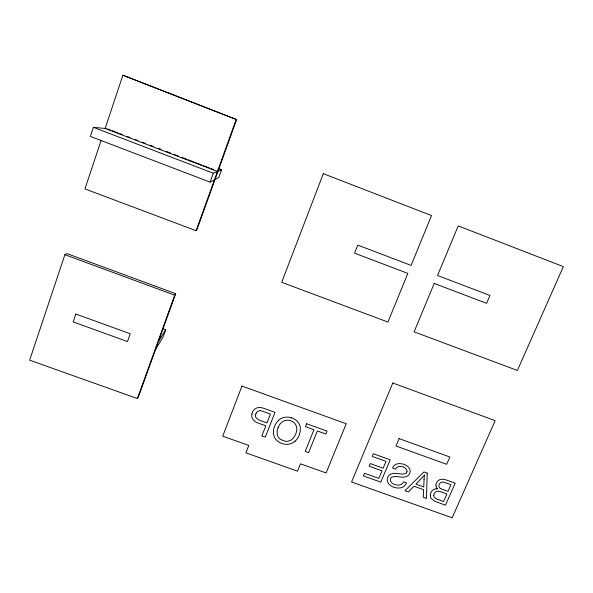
<?xml version="1.0" encoding="UTF-8"?>
<svg xmlns="http://www.w3.org/2000/svg" width="593" height="593" viewBox="0 0 593 593"><rect width="100%" height="100%" fill="white"/><g stroke="black" fill="none" stroke-linecap="round" stroke-linejoin="round"><path stroke-width="0.89" d="M424.039 479.581L423.765 486.986L415.93 484.185L424.099 475.519A37.767 35.669 -15.3 0 0 424.632 474.889A32.148 29.984 -19.2 0 0 424.047 479.581M106.117 128.57L93.36 127.31L90.351 136.42L210.092 182.125L214.407 179.849M101.121 140.459L84.955 188.908L196.075 230.699L196.898 229.854L236.651 119.608L122.899 75.215L105.124 128.473L217.416 171.496L213.302 173.223L93.36 127.31M64.889 254.694L29.65 360.159L137.376 398.555L138.732 396.131L175.713 293.691L67.009 253.611L64.889 254.694L174.69 295.158L175.713 293.691M210.092 182.125L213.302 173.223M196.075 230.699L236.222 119.341M137.376 398.555L174.69 295.158M218.142 168.419L221.597 169.739L218.78 177.529L215.051 179.501M163.127 328.811L165.721 329.752L163.105 336.987L155.625 349.329M278.065 427.642L277.124 431.044L277.22 434.543A8.702 8.302 -2.6 0 0 277.657 435.892L278.54 437.501A8.435 8.05 -2.6 0 0 280.415 439.413L285.3 441.288A8.517 8.132 -2.7 0 0 288.487 441.073L290.259 440.429A9.058 8.65 -2.7 0 0 292.29 439.116C296.077 435.418 298.65 428.576 295.166 423.891A9.125 8.717 -2.9 0 0 292.519 421.571L291.704 421.149A10.822 10.34 -2.8 0 0 290.829 420.793A9.051 8.643 -2.8 0 0 281.408 422.468A14.195 13.55 -3.4 0 0 278.132 427.664M158.405 341.642L165.721 329.752M218.039 171.236L221.597 169.739M436.181 488.847L437.59 488.832A6.397 5.974 -17.9 0 1 436.011 485.956M260.49 410.749L262.002 411.09A30.614 29.161 1.7 0 1 263.492 411.579L270.423 414.07L266.946 422.942L258.733 419.911L255.976 417.657A4.21 4.032 1.3 0 1 255.487 415.856L255.694 414.344A7.138 6.842 0.9 0 1 255.954 413.625M107.756 128.977L110.335 129.963M112.055 130.623L118.074 132.928M119.793 133.588L122.373 134.581M127.532 136.553L130.112 137.546M135.271 139.518L137.85 140.511M142.15 142.157L145.589 143.476M149.888 145.122L153.328 146.441M158.487 148.42L161.066 149.406M166.24 151.385L170.554 153.038M174.008 154.365L178.323 156.018M181.777 157.345L186.091 158.998M187.818 159.658L193.867 161.971M195.594 162.638L201.635 164.95M203.362 165.61L209.403 167.93M211.13 168.59L213.717 169.583M236.651 119.608L122.899 75.215M440.384 488.358L441.199 488.81A20.651 19.31 -19.3 0 0 443.082 489.573L448.049 491.36L450.976 484.681L446.381 483.028A33.082 30.732 -16 0 0 445.217 482.635L442.889 482.094A3.15 2.943 -17.9 0 0 440.769 482.576A3.862 3.602 -17.9 0 0 440.273 488.484M430.385 495.555A6.516 6.071 -17 0 0 431.111 498.424L434.751 501.27L445.484 505.199L455.172 483.162L445.884 479.841L442.482 479.203A6.123 5.715 -17.9 0 0 438.776 480.241A6.071 5.663 -17.9 0 0 435.959 485.964M430.333 495.555A7.435 6.931 -17.1 0 1 431.037 492.398A6.182 5.76 -17 0 1 436.181 488.78M295.166 441.148A15.737 15.025 -2.4 0 0 299.094 435.529L300.295 431.126L300.236 427.123A12.097 11.556 -3 0 0 299.487 424.67L298.598 422.994A11.875 11.341 -3 0 0 296.1 420.222L293.283 418.51A16.478 15.729 -2.6 0 0 291.519 417.82M295.21 441.192A12.557 11.986 -2.7 0 1 283.209 443.92L282.75 443.809A15.507 14.818 -2.8 0 1 281.43 443.364A13.884 13.261 -2.7 0 1 276.182 439.776A11.571 11.045 -2.5 0 1 273.61 434.55L273.529 434.12A15.677 14.966 -3.1 0 1 274.07 427.805L274.359 426.864A20.622 19.68 -3.7 0 1 274.922 425.492A16.522 15.774 -3.2 0 1 278.628 420.259M278.562 420.178A12.69 12.127 -2.8 0 1 291.504 417.857M256.02 413.64A4.677 4.477 1.2 0 1 260.49 410.578M433.713 495.288L434.232 497.245L435.848 498.646A11.897 11.104 -17.7 0 0 437.197 499.224L443.586 501.53L446.907 493.962L441.592 492.064A19.962 18.553 -16.1 0 0 439.836 491.508C437.13 490.374 433.75 492.272 433.713 495.288M427.219 473.118L426.478 498.424L423.246 497.268L423.617 489.685L413.958 486.238L408.384 491.968L404.9 490.722L423.921 471.932L427.219 473.118M251.906 414.01L251.84 414.403A8.317 7.968 1.3 0 0 252.247 418.198C254.501 423.358 261.483 423.691 265.805 425.863L261.869 435.907L265.286 437.123L275.011 412.372L264.582 408.621A29.531 28.16 1.6 0 0 261.965 407.814C258.229 406.553 253.834 408.444 252.462 412.209A10.533 10.088 0.9 0 0 252.099 413.232L251.906 414.01M75.83 314.031L73.147 321.903L127.48 341.568L130.245 333.77L75.83 314.031M406.909 471.85L406.301 472.992A2.743 2.58 -15.3 0 1 405.612 473.577C400.868 475.201 395.583 471.924 390.854 474.096A5.878 5.522 -14 0 0 390.024 474.556A5.982 5.619 -14 0 0 388.667 475.771L388.141 476.527A7.235 6.797 -14 0 0 387.54 477.817A6.656 6.249 -14 0 0 387.222 479.663L387.355 481.093A6.975 6.553 -14 0 0 387.822 482.502C390.276 486.942 396.139 488.684 400.905 487.824A7.798 7.316 -14.4 0 0 403.07 486.957A8.346 7.835 -14.4 0 0 404.041 486.297A8.22 7.716 -14.4 0 0 405.293 485.096L406.546 483.11L403.759 481.835L401.631 484.222L399.022 485.081A8.398 7.887 -14.5 0 1 397.629 485.111C394.679 484.837 390.639 483.414 390.305 479.996A3.514 3.299 -14 0 1 390.476 478.936L390.98 477.958A3.173 2.98 -14 0 1 391.751 477.224C396.547 475.06 402.121 478.766 406.946 476.364A5.611 5.27 -15.3 0 0 409.074 474.526L409.83 473.036A6.264 5.893 -15.3 0 0 410.141 471.294L410.015 469.945A6.115 5.745 -15.3 0 0 409.57 468.633L407.65 466.313L404.693 464.593A15.841 14.877 -14.4 0 0 402.84 463.971L399.208 463.533L396.547 464.067A6.664 6.271 -14.9 0 0 395.168 464.801A7.435 6.99 -14.9 0 0 393.329 466.565L392.529 467.907L395.39 469.182C397.644 464.393 405.827 466.202 407.02 470.805A3.061 2.876 -15.3 0 1 406.909 471.85M241.951 386.05L222.738 436.196L248.786 445.454L245.91 452.844L297.508 471.153L300.458 463.83L326.091 472.947L346.238 423.758L241.951 386.05M323.311 173.667L281.697 282.305L387.911 322.036L407.836 273.403L354.57 253.159L357.772 245.094L411.105 265.419L431.526 215.57L323.311 173.667M306.618 423.75L305.447 426.671L313.964 429.732L305.232 451.392L308.619 452.6L317.359 430.955L325.816 433.994L327.002 431.089L306.618 423.75M392.788 383.011L351.575 482.013L452.17 517.785L495.162 420.659L392.788 383.011M434.239 283.439L414.092 331.828L517.378 370.462L563.35 266.613L458.189 225.896L437.545 275.493L489.981 295.47L486.601 303.334L434.239 283.439M364.525 473.303L363.42 475.927L380.795 482.124L390.224 459.82L373.331 453.749L372.219 456.395L386.021 461.354L383.13 468.203L370.217 463.578L369.12 466.209L382.025 470.827L378.823 478.403L364.525 473.303M399.096 438.612L395.968 445.995L446.67 464.312L449.865 456.995L399.096 438.612"/></g></svg>
